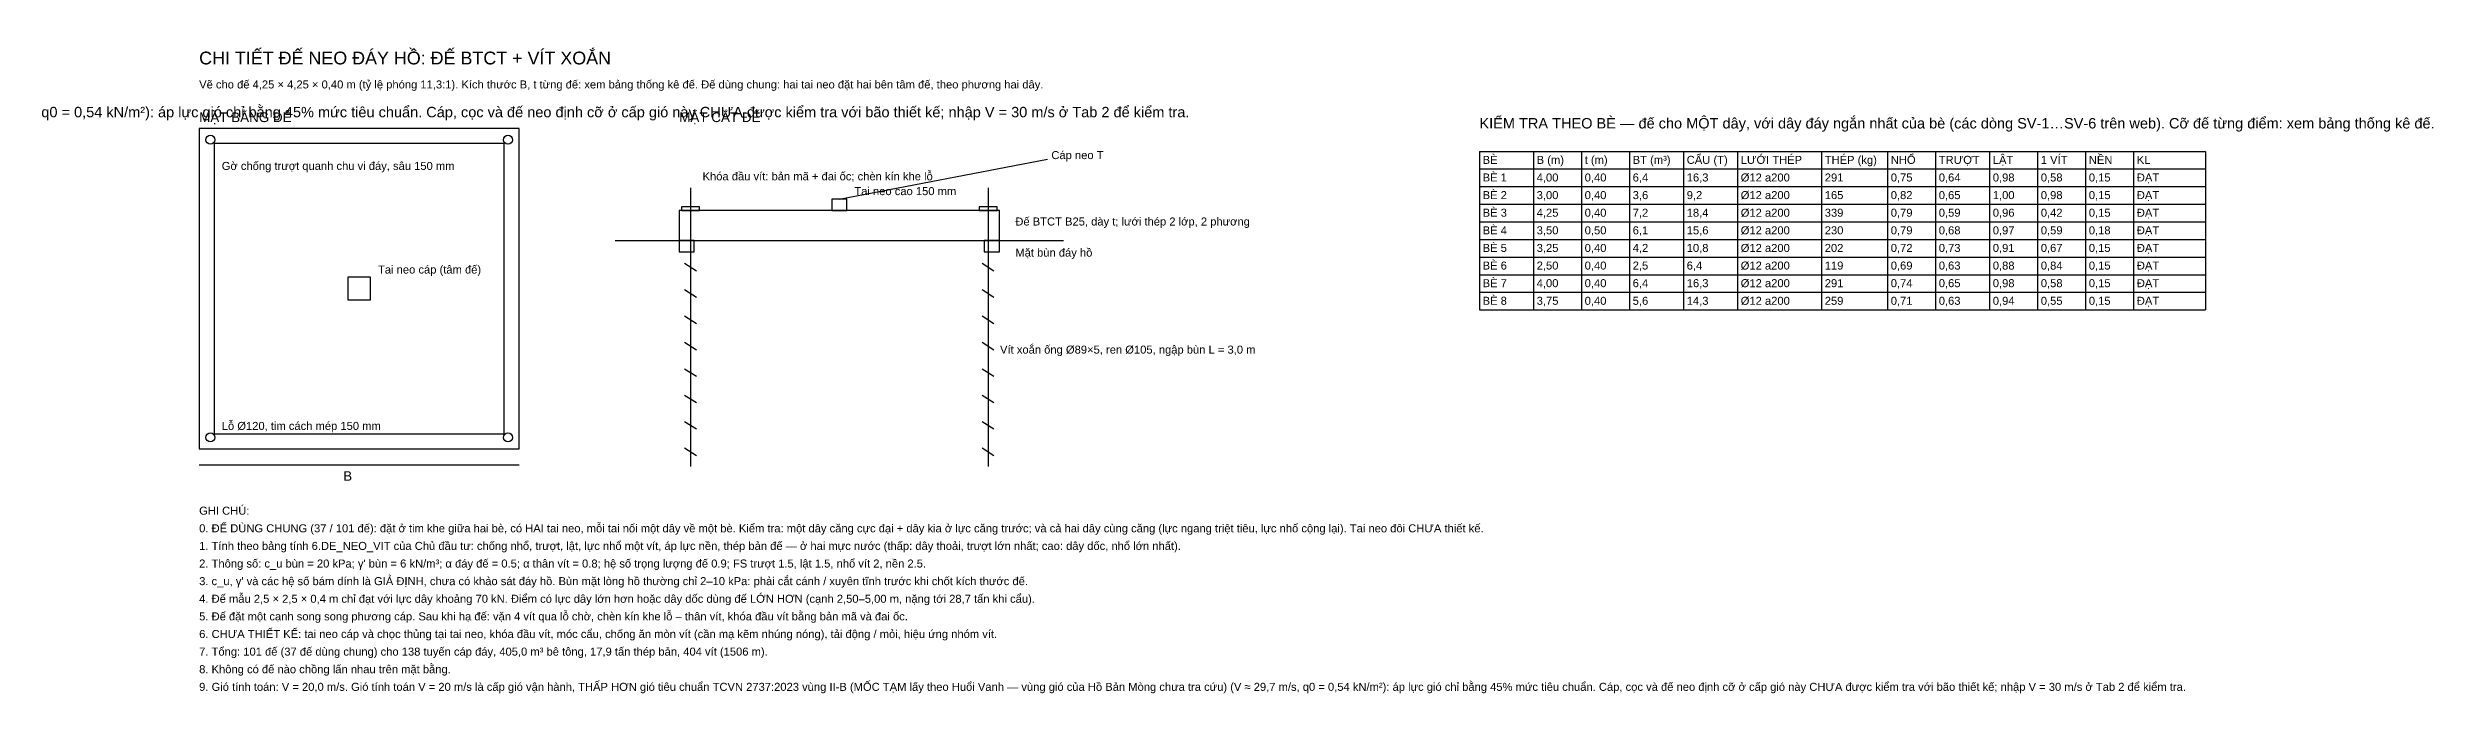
# Model space of a CAD drawing. Header units: metres. Extents: x -627 to 930, y -69 to 633.
# Drawn here: x 572.2 to 929.9, y 535.6 to 632.3 of the extents above; entities that cross this region are included whole.
import ezdxf

# ---------------------------------------------------------------- set-up
doc = ezdxf.new("R2010")
doc.units = ezdxf.units.M
doc.layers.add('08_BANG_THONG_KE_DE_NEO', color=7, linetype='CONTINUOUS')
doc.layers.add('09_CHI_TIET_DE_NEO', color=2, linetype='CONTINUOUS')
doc.styles.add('VN', font='arial.ttf')

msp = doc.modelspace()

# ---------------------------------------------------------------- linework, layer by layer
at = {"layer": '09_CHI_TIET_DE_NEO'}
for p, q in [((642.87, 620.24), (594.87, 620.24)), ((594.87, 620.24), (594.87, 572.24)), ((642.87, 572.24), (642.87, 620.24)), ((640.611, 617.981), (597.129, 617.981)), ((597.129, 617.981), (597.129, 574.499)), ((640.611, 574.499), (640.611, 617.981)), ((690.87, 609.652), (722.07, 615.652)), ((786.87, 616.808), (895.77, 616.808)), ((786.87, 616.808), (786.87, 593.048)), ((794.97, 616.808), (794.97, 593.048)), ((802.17, 616.808), (802.17, 593.048)), ((809.37, 616.808), (809.37, 593.048)), ((817.47, 616.808), (817.47, 593.048)), ((825.57, 616.808), (825.57, 593.048)), ((838.17, 616.808), (838.17, 593.048)), ((848.07, 616.808), (848.07, 593.048)), ((855.27, 616.808), (855.27, 593.048)), ((863.37, 616.808), (863.37, 593.048)), ((870.57, 616.808), (870.57, 593.048)), ((877.77, 616.808), (877.77, 593.048)), ((884.97, 616.808), (884.97, 593.048)), ((895.77, 616.808), (895.77, 593.048)), ((786.87, 614.168), (895.77, 614.168)), ((669.919, 608.522), (667.209, 608.522)), ((667.209, 608.522), (667.209, 607.958)), ((668.564, 611.346), (668.564, 569.558)), ((669.919, 607.958), (669.919, 608.522)), ((691.999, 609.652), (689.741, 609.652)), ((689.741, 609.652), (689.741, 607.958)), ((691.999, 607.958), (691.999, 609.652)), ((714.531, 608.522), (711.821, 608.522)), ((711.821, 608.522), (711.821, 607.958)), ((713.176, 611.346), (713.176, 569.558)), ((714.531, 607.958), (714.531, 608.522)), ((786.87, 611.528), (895.77, 611.528)), ((786.87, 608.888), (895.77, 608.888)), ((714.87, 607.958), (666.87, 607.958)), ((666.87, 607.958), (666.87, 603.44)), ((667.209, 607.958), (669.919, 607.958)), ((689.741, 607.958), (691.999, 607.958)), ((711.821, 607.958), (714.531, 607.958)), ((714.87, 603.44), (714.87, 607.958)), ((786.87, 606.248), (895.77, 606.248)), ((657.27, 603.44), (724.47, 603.44)), ((666.87, 603.44), (714.87, 603.44)), ((669.129, 603.44), (666.87, 603.44)), ((666.87, 603.44), (666.87, 601.746)), ((666.87, 601.746), (669.129, 601.746)), ((669.129, 601.746), (669.129, 603.44)), ((714.87, 603.44), (712.611, 603.44)), ((712.611, 603.44), (712.611, 601.746)), ((712.611, 601.746), (714.87, 601.746)), ((714.87, 601.746), (714.87, 603.44)), ((786.87, 603.608), (895.77, 603.608)), ((620.564, 597.934), (617.176, 597.934)), ((617.176, 597.934), (617.176, 594.546)), ((620.564, 594.546), (620.564, 597.934)), ((667.675, 600.052), (669.454, 598.922)), ((712.286, 600.052), (714.065, 598.922)), ((786.87, 600.968), (895.77, 600.968)), ((786.87, 598.328), (895.77, 598.328)), ((617.176, 594.546), (620.564, 594.546)), ((667.675, 596.099), (669.454, 594.969)), ((712.286, 596.099), (714.065, 594.969)), ((786.87, 595.688), (895.77, 595.688)), ((667.675, 592.146), (669.454, 591.016)), ((712.286, 592.146), (714.065, 591.016)), ((786.87, 593.048), (895.77, 593.048)), ((667.675, 588.193), (669.454, 587.064)), ((712.286, 588.193), (714.065, 587.064)), ((667.675, 584.24), (669.454, 583.111)), ((712.286, 584.24), (714.065, 583.111)), ((667.675, 580.287), (669.454, 579.158)), ((712.286, 580.287), (714.065, 579.158)), ((667.675, 576.334), (669.454, 575.205)), ((712.286, 576.334), (714.065, 575.205)), ((597.129, 574.499), (640.611, 574.499)), ((594.87, 572.24), (642.87, 572.24)), ((594.87, 569.84), (642.87, 569.84)), ((667.675, 572.381), (669.454, 571.252)), ((712.286, 572.381), (714.065, 571.252))]:
    msp.add_line(p, q, dxfattribs=at)
for centre in [(596.564, 618.546), (641.176, 618.546), (596.564, 573.934), (641.176, 573.934)]:
    msp.add_circle(centre, 0.678, dxfattribs=at)

# ---------------------------------------------------------------- texts
at = {"layer": '08_BANG_THONG_KE_DE_NEO', "style": 'VN'}
msp.add_text('CHÚ Ý: Gió tính toán V = 20 m/s là cấp gió vận hành, THẤP HƠN gió tiêu chuẩn TCVN 2737:2023 vùng II-B (MỐC TẠM lấy theo Huổi Vanh — vùng gió của Hồ Bản Mòng chưa tra cứu) (V ≈ 29,7 m/s, q0 = 0,54 kN/m²): áp lực gió chỉ bằng 45% mức tiêu chuẩn. Cáp, cọc và đế neo định cỡ ở cấp gió này CHƯA được kiểm tra với bão thiết kế; nhập V = 30 m/s ở Tab 2 để kiểm tra.', height=1.56, dxfattribs=at).set_placement((377.67, 621.92))
at = {"layer": '09_CHI_TIET_DE_NEO', "style": 'VN'}
for s, height, p in [('CHI TIẾT ĐẾ NEO ĐÁY HỒ: ĐẾ BTCT + VÍT XOẮN', 1.92, (594.87, 629.84)), ('Vẽ cho đế 4,25 × 4,25 × 0,40 m (tỷ lệ phóng 11,3:1). Kích thước B, t từng đế: xem bảng thống kê đế. Đế dùng chung: hai tai neo đặt hai bên tâm đế, theo phương hai dây.', 1.2, (594.87, 626.24)), ('MẶT BẰNG ĐẾ', 1.44, (594.87, 621.2)), ('MẶT CẮT ĐẾ', 1.44, (666.87, 621.2)), ('KIỂM TRA THEO BÈ — đế cho MỘT dây, với dây đáy ngắn nhất của bè (các dòng SV-1…SV-6 trên web). Cỡ đế từng điểm: xem bảng thống kê đế.', 1.56, (786.87, 620.24)), ('Gờ chống trượt quanh chu vi đáy, sâu 150 mm', 1.2, (598.258, 614.028)), ('Cáp neo T', 1.2, (722.67, 615.652)), ('BÈ', 1.2, (787.35, 614.936)), ('B (m)', 1.2, (795.45, 614.936)), ('t (m)', 1.2, (802.65, 614.936)), ('BT (m³)', 1.2, (809.85, 614.936)), ('CẨU (T)', 1.2, (817.95, 614.936)), ('LƯỚI THÉP', 1.2, (826.05, 614.936)), ('THÉP (kg)', 1.2, (838.65, 614.936)), ('NHỔ', 1.2, (848.55, 614.936)), ('TRƯỢT', 1.2, (855.75, 614.936)), ('LẬT', 1.2, (863.85, 614.936)), ('1 VÍT', 1.2, (871.05, 614.936)), ('NỀN', 1.2, (878.25, 614.936)), ('KL', 1.2, (885.45, 614.936)), ('Khóa đầu vít: bản mã + đai ốc; chèn kín khe lỗ', 1.2, (670.364, 612.475)), ('BÈ 1', 1.2, (787.35, 612.296)), ('4,00', 1.2, (795.45, 612.296)), ('0,40', 1.2, (802.65, 612.296)), ('6,4', 1.2, (809.85, 612.296)), ('16,3', 1.2, (817.95, 612.296)), ('Ø12 a200', 1.2, (826.05, 612.296)), ('291', 1.2, (838.65, 612.296)), ('0,75', 1.2, (848.55, 612.296)), ('0,64', 1.2, (855.75, 612.296)), ('0,98', 1.2, (863.85, 612.296)), ('0,58', 1.2, (871.05, 612.296)), ('0,15', 1.2, (878.25, 612.296)), ('ĐẠT', 1.2, (885.45, 612.296)), ('Tai neo cao 150 mm', 1.2, (693.129, 610.252)), ('BÈ 2', 1.2, (787.35, 609.656)), ('BÈ 3', 1.2, (787.35, 607.016)), ('4,25', 1.2, (795.45, 607.016)), ('3,00', 1.2, (795.45, 609.656)), ('0,40', 1.2, (802.65, 609.656)), ('0,40', 1.2, (802.65, 607.016)), ('3,6', 1.2, (809.85, 609.656)), ('7,2', 1.2, (809.85, 607.016)), ('9,2', 1.2, (817.95, 609.656)), ('18,4', 1.2, (817.95, 607.016)), ('Ø12 a200', 1.2, (826.05, 609.656)), ('Ø12 a200', 1.2, (826.05, 607.016)), ('339', 1.2, (838.65, 607.016)), ('165', 1.2, (838.65, 609.656)), ('0,82', 1.2, (848.55, 609.656)), ('0,79', 1.2, (848.55, 607.016)), ('0,65', 1.2, (855.75, 609.656)), ('0,59', 1.2, (855.75, 607.016)), ('0,96', 1.2, (863.85, 607.016)), ('1,00', 1.2, (863.85, 609.656)), ('0,98', 1.2, (871.05, 609.656)), ('0,42', 1.2, (871.05, 607.016)), ('0,15', 1.2, (878.25, 609.656)), ('0,15', 1.2, (878.25, 607.016)), ('ĐẠT', 1.2, (885.45, 609.656)), ('ĐẠT', 1.2, (885.45, 607.016)), ('Đế BTCT B25, dày t; lưới thép 2 lớp, 2 phương', 1.2, (717.27, 605.699)), ('BÈ 4', 1.2, (787.35, 604.376)), ('3,50', 1.2, (795.45, 604.376)), ('0,50', 1.2, (802.65, 604.376)), ('6,1', 1.2, (809.85, 604.376)), ('15,6', 1.2, (817.95, 604.376)), ('Ø12 a200', 1.2, (826.05, 604.376)), ('230', 1.2, (838.65, 604.376)), ('0,79', 1.2, (848.55, 604.376)), ('0,68', 1.2, (855.75, 604.376)), ('0,97', 1.2, (863.85, 604.376)), ('0,59', 1.2, (871.05, 604.376)), ('0,18', 1.2, (878.25, 604.376)), ('ĐẠT', 1.2, (885.45, 604.376)), ('Mặt bùn đáy hồ', 1.2, (717.27, 601.04)), ('BÈ 5', 1.2, (787.35, 601.736)), ('3,25', 1.2, (795.45, 601.736)), ('0,40', 1.2, (802.65, 601.736)), ('4,2', 1.2, (809.85, 601.736)), ('10,8', 1.2, (817.95, 601.736)), ('Ø12 a200', 1.2, (826.05, 601.736)), ('202', 1.2, (838.65, 601.736)), ('0,72', 1.2, (848.55, 601.736)), ('0,73', 1.2, (855.75, 601.736)), ('0,91', 1.2, (863.85, 601.736)), ('0,67', 1.2, (871.05, 601.736)), ('0,15', 1.2, (878.25, 601.736)), ('ĐẠT', 1.2, (885.45, 601.736)), ('Tai neo cáp (tâm đế)', 1.2, (621.694, 598.499)), ('BÈ 6', 1.2, (787.35, 599.096)), ('BÈ 7', 1.2, (787.35, 596.456)), ('4,00', 1.2, (795.45, 596.456)), ('2,50', 1.2, (795.45, 599.096)), ('0,40', 1.2, (802.65, 599.096)), ('0,40', 1.2, (802.65, 596.456)), ('2,5', 1.2, (809.85, 599.096)), ('6,4', 1.2, (809.85, 596.456)), ('6,4', 1.2, (817.95, 599.096)), ('16,3', 1.2, (817.95, 596.456)), ('Ø12 a200', 1.2, (826.05, 599.096)), ('Ø12 a200', 1.2, (826.05, 596.456)), ('291', 1.2, (838.65, 596.456)), ('119', 1.2, (838.65, 599.096)), ('0,69', 1.2, (848.55, 599.096)), ('0,74', 1.2, (848.55, 596.456)), ('0,63', 1.2, (855.75, 599.096)), ('0,65', 1.2, (855.75, 596.456)), ('0,88', 1.2, (863.85, 599.096)), ('0,98', 1.2, (863.85, 596.456)), ('0,84', 1.2, (871.05, 599.096)), ('0,58', 1.2, (871.05, 596.456)), ('0,15', 1.2, (878.25, 599.096)), ('0,15', 1.2, (878.25, 596.456)), ('ĐẠT', 1.2, (885.45, 599.096)), ('ĐẠT', 1.2, (885.45, 596.456)), ('BÈ 8', 1.2, (787.35, 593.816)), ('3,75', 1.2, (795.45, 593.816)), ('0,40', 1.2, (802.65, 593.816)), ('5,6', 1.2, (809.85, 593.816)), ('14,3', 1.2, (817.95, 593.816)), ('Ø12 a200', 1.2, (826.05, 593.816)), ('259', 1.2, (838.65, 593.816)), ('0,71', 1.2, (848.55, 593.816)), ('0,63', 1.2, (855.75, 593.816)), ('0,94', 1.2, (863.85, 593.816)), ('0,55', 1.2, (871.05, 593.816)), ('0,15', 1.2, (878.25, 593.816)), ('ĐẠT', 1.2, (885.45, 593.816)), ('Vít xoắn ống Ø89×5, ren Ø105, ngập bùn L = 3,0 m', 1.2, (714.976, 586.499)), ('Lỗ Ø120, tim cách mép 150 mm', 1.2, (598.258, 575.064)), ('B', 1.44, (616.47, 567.44)), ('GHI CHÚ:', 1.2, (594.87, 562.358)), ('0. ĐẾ DÙNG CHUNG (37 / 101 đế): đặt ở tim khe giữa hai bè, có HAI tai neo, mỗi tai nối một dây về một bè. Kiểm tra: một dây căng cực đại + dây kia ở lực căng trước; và cả hai dây cùng căng (lực ngang triệt tiêu, lực nhổ cộng lại). Tai neo đôi CHƯA thiết kế.', 1.2, (594.87, 559.718)), ('1. Tính theo bảng tính 6.DE_NEO_VIT của Chủ đầu tư: chống nhổ, trượt, lật, lực nhổ một vít, áp lực nền, thép bản đế — ở hai mực nước (thấp: dây thoải, trượt lớn nhất; cao: dây dốc, nhổ lớn nhất).', 1.2, (594.87, 557.078)), ("2. Thông số: c_u bùn = 20 kPa; γ' bùn = 6 kN/m³; α đáy đế = 0.5; α thân vít = 0.8; hệ số trọng lượng đế 0.9; FS trượt 1.5, lật 1.5, nhổ vít 2, nền 2.5.", 1.2, (594.87, 554.438)), ("3. c_u, γ' và các hệ số bám dính là GIẢ ĐỊNH, chưa có khảo sát đáy hồ. Bùn mặt lòng hồ thường chỉ 2–10 kPa: phải cắt cánh / xuyên tĩnh trước khi chốt kích thước đế.", 1.2, (594.87, 551.798)), ('4. Đế mẫu 2,5 × 2,5 × 0,4 m chỉ đạt với lực dây khoảng 70 kN. Điểm có lực dây lớn hơn hoặc dây dốc dùng đế LỚN HƠN (cạnh 2,50–5,00 m, nặng tới 28,7 tấn khi cẩu).', 1.2, (594.87, 549.158)), ('5. Đế đặt một cạnh song song phương cáp. Sau khi hạ đế: vặn 4 vít qua lỗ chờ, chèn kín khe lỗ – thân vít, khóa đầu vít bằng bản mã và đai ốc.', 1.2, (594.87, 546.518)), ('6. CHƯA THIẾT KẾ: tai neo cáp và chọc thủng tại tai neo, khóa đầu vít, móc cẩu, chống ăn mòn vít (cần mạ kẽm nhúng nóng), tải động / mỏi, hiệu ứng nhóm vít.', 1.2, (594.87, 543.878)), ('7. Tổng: 101 đế (37 đế dùng chung) cho 138 tuyến cáp đáy, 405,0 m³ bê tông, 17,9 tấn thép bản, 404 vít (1506 m).', 1.2, (594.87, 541.238)), ('8. Không có đế nào chồng lấn nhau trên mặt bằng.', 1.2, (594.87, 538.598)), ('9. Gió tính toán: V = 20,0 m/s. Gió tính toán V = 20 m/s là cấp gió vận hành, THẤP HƠN gió tiêu chuẩn TCVN 2737:2023 vùng II-B (MỐC TẠM lấy theo Huổi Vanh — vùng gió của Hồ Bản Mòng chưa tra cứu) (V ≈ 29,7 m/s, q0 = 0,54 kN/m²): áp lực gió chỉ bằng 45% mức tiêu chuẩn. Cáp, cọc và đế neo định cỡ ở cấp gió này CHƯA được kiểm tra với bão thiết kế; nhập V = 30 m/s ở Tab 2 để kiểm tra.', 1.2, (594.87, 535.958))]:
    msp.add_text(s, height=height, dxfattribs=at).set_placement(p)

doc.saveas('drawing.dxf')
